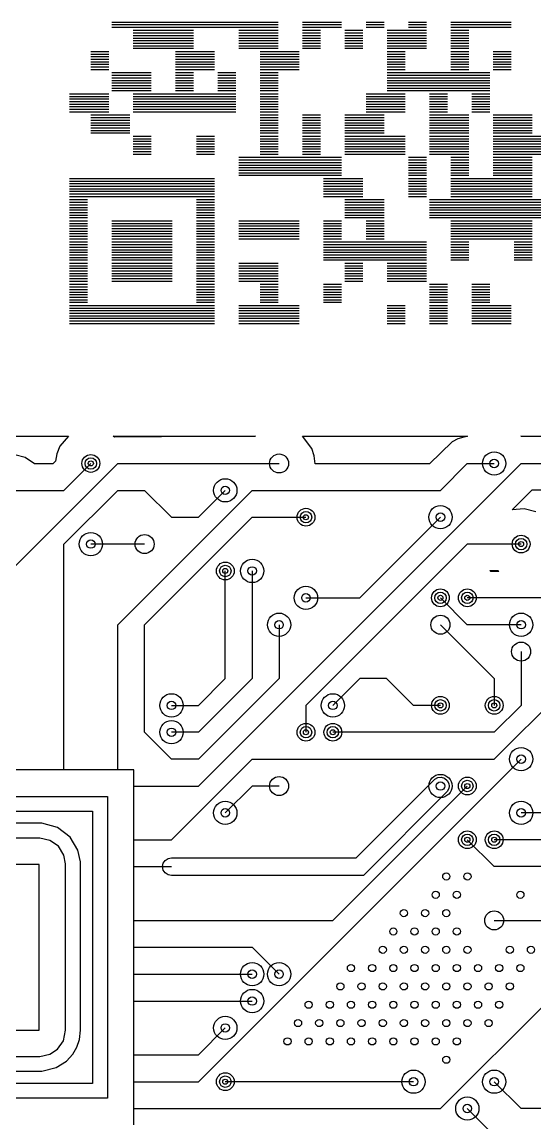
# Model space of a CAD drawing. Extents: x 7 to 280, y 7 to 360.
# Drawn here: x 99.6 to 123.8, y 46.4 to 98.3 of the extents above; entities that cross this region are included whole.
import ezdxf

# ---------------------------------------------------------------- set-up
doc = ezdxf.new("R2010")
doc.units = 0
doc.layers.add('SCORE', color=5, linetype='CONTINUOUS')

msp = doc.modelspace()

# ---------------------------------------------------------------- linework, layer by layer
at = {"layer": 'SCORE'}
for p, q in [((103.865, 98.3279), (111.715, 98.3279)), ((112.865, 98.3279), (114.715, 98.3279)), ((115.865, 98.3279), (116.715, 98.3279)), ((117.865, 98.3279), (118.715, 98.3279)), ((119.865, 98.3279), (122.715, 98.3279)), ((103.865, 98.2064), (111.715, 98.2064)), ((103.865, 98.085), (111.715, 98.085)), ((104.865, 97.935), (107.715, 97.935)), ((104.865, 97.8136), (107.715, 97.8136)), ((109.865, 97.935), (111.715, 97.935)), ((109.865, 97.8136), (111.715, 97.8136)), ((112.865, 98.2064), (114.715, 98.2064)), ((112.865, 98.085), (114.715, 98.085)), ((112.865, 97.935), (113.715, 97.935)), ((112.865, 97.8136), (113.715, 97.8136)), ((114.865, 97.935), (115.715, 97.935)), ((114.865, 97.8136), (115.715, 97.8136)), ((115.865, 98.2064), (116.715, 98.2064)), ((115.865, 98.085), (116.715, 98.085)), ((116.865, 97.935), (118.715, 97.935)), ((116.865, 97.8136), (118.715, 97.8136)), ((117.865, 98.2064), (118.715, 98.2064)), ((117.865, 98.085), (118.715, 98.085)), ((119.865, 98.2064), (122.715, 98.2064)), ((119.865, 98.085), (122.715, 98.085)), ((119.865, 97.935), (120.715, 97.935)), ((119.865, 97.8136), (120.715, 97.8136)), ((104.865, 97.6921), (107.715, 97.6921)), ((104.865, 97.5707), (107.715, 97.5707)), ((104.865, 97.4493), (107.715, 97.4493)), ((104.865, 97.3279), (107.715, 97.3279)), ((104.865, 97.2064), (107.715, 97.2064)), ((109.865, 97.6921), (111.715, 97.6921)), ((109.865, 97.5707), (111.715, 97.5707)), ((109.865, 97.4493), (111.715, 97.4493)), ((109.865, 97.3279), (111.715, 97.3279)), ((109.865, 97.2064), (111.715, 97.2064)), ((112.865, 97.6921), (113.715, 97.6921)), ((112.865, 97.5707), (113.715, 97.5707)), ((112.865, 97.4493), (113.715, 97.4493)), ((112.865, 97.3279), (113.715, 97.3279)), ((112.865, 97.2064), (113.715, 97.2064)), ((114.865, 97.6921), (115.715, 97.6921)), ((114.865, 97.5707), (115.715, 97.5707)), ((114.865, 97.4493), (115.715, 97.4493)), ((114.865, 97.3279), (115.715, 97.3279)), ((114.865, 97.2064), (115.715, 97.2064)), ((116.865, 97.6921), (118.715, 97.6921)), ((116.865, 97.5707), (118.715, 97.5707)), ((116.865, 97.4493), (118.715, 97.4493)), ((116.865, 97.3279), (118.715, 97.3279)), ((116.865, 97.2064), (118.715, 97.2064)), ((119.865, 97.6921), (120.715, 97.6921)), ((119.865, 97.5707), (120.715, 97.5707)), ((119.865, 97.4493), (120.715, 97.4493)), ((119.865, 97.3279), (120.715, 97.3279)), ((119.865, 97.2064), (120.715, 97.2064)), ((102.865, 96.935), (103.715, 96.935)), ((102.865, 96.8136), (103.715, 96.8136)), ((102.865, 96.6921), (103.715, 96.6921)), ((104.865, 97.085), (107.715, 97.085)), ((106.865, 96.935), (108.715, 96.935)), ((106.865, 96.8136), (108.715, 96.8136)), ((106.865, 96.6921), (108.715, 96.6921)), ((109.865, 97.085), (111.715, 97.085)), ((110.865, 96.935), (112.715, 96.935)), ((110.865, 96.8136), (112.715, 96.8136)), ((110.865, 96.6921), (112.715, 96.6921)), ((112.865, 97.085), (113.715, 97.085)), ((114.865, 97.085), (115.715, 97.085)), ((116.865, 97.085), (118.715, 97.085)), ((116.865, 96.935), (117.715, 96.935)), ((116.865, 96.8136), (117.715, 96.8136)), ((116.865, 96.6921), (117.715, 96.6921)), ((119.865, 97.085), (120.715, 97.085)), ((119.865, 96.935), (120.715, 96.935)), ((119.865, 96.8136), (120.715, 96.8136)), ((119.865, 96.6921), (120.715, 96.6921)), ((121.865, 96.935), (122.715, 96.935)), ((121.865, 96.8136), (122.715, 96.8136)), ((121.865, 96.6921), (122.715, 96.6921)), ((102.865, 96.5707), (103.715, 96.5707)), ((102.865, 96.4493), (103.715, 96.4493)), ((102.865, 96.3279), (103.715, 96.3279)), ((102.865, 96.2064), (103.715, 96.2064)), ((106.865, 96.5707), (108.715, 96.5707)), ((106.865, 96.4493), (108.715, 96.4493)), ((106.865, 96.3279), (108.715, 96.3279)), ((106.865, 96.2064), (108.715, 96.2064)), ((110.865, 96.5707), (112.715, 96.5707)), ((110.865, 96.4493), (112.715, 96.4493)), ((110.865, 96.3279), (112.715, 96.3279)), ((110.865, 96.2064), (112.715, 96.2064)), ((116.865, 96.5707), (117.715, 96.5707)), ((116.865, 96.4493), (117.715, 96.4493)), ((116.865, 96.3279), (117.715, 96.3279)), ((116.865, 96.2064), (117.715, 96.2064)), ((119.865, 96.5707), (120.715, 96.5707)), ((119.865, 96.4493), (120.715, 96.4493)), ((119.865, 96.3279), (120.715, 96.3279)), ((119.865, 96.2064), (120.715, 96.2064)), ((121.865, 96.5707), (122.715, 96.5707)), ((121.865, 96.4493), (122.715, 96.4493)), ((121.865, 96.3279), (122.715, 96.3279)), ((121.865, 96.2064), (122.715, 96.2064)), ((102.865, 96.085), (103.715, 96.085)), ((103.865, 95.935), (105.715, 95.935)), ((103.865, 95.8136), (105.715, 95.8136)), ((103.865, 95.6921), (105.715, 95.6921)), ((106.865, 96.085), (108.715, 96.085)), ((106.865, 95.935), (107.715, 95.935)), ((106.865, 95.8136), (107.715, 95.8136)), ((106.865, 95.6921), (107.715, 95.6921)), ((108.865, 95.935), (109.715, 95.935)), ((108.865, 95.8136), (109.715, 95.8136)), ((108.865, 95.6921), (109.715, 95.6921)), ((110.865, 96.085), (112.715, 96.085)), ((110.865, 95.935), (111.715, 95.935)), ((110.865, 95.8136), (111.715, 95.8136)), ((110.865, 95.6921), (111.715, 95.6921)), ((116.865, 96.085), (117.715, 96.085)), ((116.865, 95.935), (121.715, 95.935)), ((116.865, 95.8136), (121.715, 95.8136)), ((116.865, 95.6921), (121.715, 95.6921)), ((119.865, 96.085), (120.715, 96.085)), ((121.865, 96.085), (122.715, 96.085)), ((103.865, 95.5707), (105.715, 95.5707)), ((103.865, 95.4493), (105.715, 95.4493)), ((103.865, 95.3279), (105.715, 95.3279)), ((103.865, 95.2064), (105.715, 95.2064)), ((106.865, 95.5707), (107.715, 95.5707)), ((106.865, 95.4493), (107.715, 95.4493)), ((106.865, 95.3279), (107.715, 95.3279)), ((106.865, 95.2064), (107.715, 95.2064)), ((108.865, 95.5707), (109.715, 95.5707)), ((108.865, 95.4493), (109.715, 95.4493)), ((108.865, 95.3279), (109.715, 95.3279)), ((108.865, 95.2064), (109.715, 95.2064)), ((110.865, 95.5707), (111.715, 95.5707)), ((110.865, 95.4493), (111.715, 95.4493)), ((110.865, 95.3279), (111.715, 95.3279)), ((110.865, 95.2064), (111.715, 95.2064)), ((116.865, 95.5707), (121.715, 95.5707)), ((116.865, 95.4493), (121.715, 95.4493)), ((116.865, 95.3279), (121.715, 95.3279)), ((116.865, 95.2064), (121.715, 95.2064)), ((101.865, 94.935), (103.715, 94.935)), ((101.865, 94.8136), (103.715, 94.8136)), ((101.865, 94.6921), (103.715, 94.6921)), ((103.865, 95.085), (105.715, 95.085)), ((104.865, 94.935), (109.715, 94.935)), ((104.865, 94.8136), (109.715, 94.8136)), ((104.865, 94.6921), (109.715, 94.6921)), ((106.865, 95.085), (107.715, 95.085)), ((108.865, 95.085), (109.715, 95.085)), ((110.865, 95.085), (111.715, 95.085)), ((110.865, 94.935), (111.715, 94.935)), ((110.865, 94.8136), (111.715, 94.8136)), ((110.865, 94.6921), (111.715, 94.6921)), ((115.865, 94.935), (117.715, 94.935)), ((115.865, 94.8136), (117.715, 94.8136)), ((115.865, 94.6921), (117.715, 94.6921)), ((116.865, 95.085), (121.715, 95.085)), ((118.865, 94.935), (119.715, 94.935)), ((118.865, 94.8136), (119.715, 94.8136)), ((118.865, 94.6921), (119.715, 94.6921)), ((120.865, 94.935), (121.715, 94.935)), ((120.865, 94.8136), (121.715, 94.8136)), ((120.865, 94.6921), (121.715, 94.6921)), ((101.865, 94.5707), (103.715, 94.5707)), ((101.865, 94.4493), (103.715, 94.4493)), ((101.865, 94.3279), (103.715, 94.3279)), ((101.865, 94.2064), (103.715, 94.2064)), ((101.865, 94.085), (103.715, 94.085)), ((104.865, 94.5707), (109.715, 94.5707)), ((104.865, 94.4493), (109.715, 94.4493)), ((104.865, 94.3279), (109.715, 94.3279)), ((104.865, 94.2064), (109.715, 94.2064)), ((104.865, 94.085), (109.715, 94.085)), ((110.865, 94.5707), (111.715, 94.5707)), ((110.865, 94.4493), (111.715, 94.4493)), ((110.865, 94.3279), (111.715, 94.3279)), ((110.865, 94.2064), (111.715, 94.2064)), ((110.865, 94.085), (111.715, 94.085)), ((115.865, 94.5707), (117.715, 94.5707)), ((115.865, 94.4493), (117.715, 94.4493)), ((115.865, 94.3279), (117.715, 94.3279)), ((115.865, 94.2064), (117.715, 94.2064)), ((115.865, 94.085), (117.715, 94.085)), ((118.865, 94.5707), (119.715, 94.5707)), ((118.865, 94.4493), (119.715, 94.4493)), ((118.865, 94.3279), (119.715, 94.3279)), ((118.865, 94.2064), (119.715, 94.2064)), ((118.865, 94.085), (119.715, 94.085)), ((120.865, 94.5707), (121.715, 94.5707)), ((120.865, 94.4493), (121.715, 94.4493)), ((120.865, 94.3279), (121.715, 94.3279)), ((120.865, 94.2064), (121.715, 94.2064)), ((120.865, 94.085), (121.715, 94.085)), ((102.865, 93.935), (104.715, 93.935)), ((102.865, 93.8136), (104.715, 93.8136)), ((102.865, 93.6921), (104.715, 93.6921)), ((102.865, 93.5707), (104.715, 93.5707)), ((110.865, 93.935), (111.715, 93.935)), ((110.865, 93.8136), (111.715, 93.8136)), ((110.865, 93.6921), (111.715, 93.6921)), ((110.865, 93.5707), (111.715, 93.5707)), ((112.865, 93.935), (113.715, 93.935)), ((112.865, 93.8136), (113.715, 93.8136)), ((112.865, 93.6921), (113.715, 93.6921)), ((112.865, 93.5707), (113.715, 93.5707)), ((114.865, 93.935), (116.715, 93.935)), ((114.865, 93.8136), (116.715, 93.8136)), ((114.865, 93.6921), (116.715, 93.6921)), ((114.865, 93.5707), (116.715, 93.5707)), ((118.865, 93.935), (120.715, 93.935)), ((118.865, 93.8136), (120.715, 93.8136)), ((118.865, 93.6921), (120.715, 93.6921)), ((118.865, 93.5707), (120.715, 93.5707)), ((121.865, 93.935), (123.715, 93.935)), ((121.865, 93.8136), (123.715, 93.8136)), ((121.865, 93.6921), (123.715, 93.6921)), ((121.865, 93.5707), (123.715, 93.5707)), ((102.865, 93.4493), (104.715, 93.4493)), ((102.865, 93.3279), (104.715, 93.3279)), ((102.865, 93.2064), (104.715, 93.2064)), ((102.865, 93.085), (104.715, 93.085)), ((110.865, 93.4493), (111.715, 93.4493)), ((110.865, 93.3279), (111.715, 93.3279)), ((110.865, 93.2064), (111.715, 93.2064)), ((110.865, 93.085), (111.715, 93.085)), ((112.865, 93.4493), (113.715, 93.4493)), ((112.865, 93.3279), (113.715, 93.3279)), ((112.865, 93.2064), (113.715, 93.2064)), ((112.865, 93.085), (113.715, 93.085)), ((114.865, 93.4493), (116.715, 93.4493)), ((114.865, 93.3279), (116.715, 93.3279)), ((114.865, 93.2064), (116.715, 93.2064)), ((114.865, 93.085), (116.715, 93.085)), ((118.865, 93.4493), (120.715, 93.4493)), ((118.865, 93.3279), (120.715, 93.3279)), ((118.865, 93.2064), (120.715, 93.2064)), ((118.865, 93.085), (120.715, 93.085)), ((121.865, 93.4493), (123.715, 93.4493)), ((121.865, 93.3279), (123.715, 93.3279)), ((121.865, 93.2064), (123.715, 93.2064)), ((121.865, 93.085), (123.715, 93.085)), ((104.865, 92.935), (105.715, 92.935)), ((104.865, 92.8136), (105.715, 92.8136)), ((104.865, 92.6921), (105.715, 92.6921)), ((104.865, 92.5707), (105.715, 92.5707)), ((107.865, 92.935), (108.715, 92.935)), ((107.865, 92.8136), (108.715, 92.8136)), ((107.865, 92.6921), (108.715, 92.6921)), ((107.865, 92.5707), (108.715, 92.5707)), ((110.865, 92.935), (111.715, 92.935)), ((110.865, 92.8136), (111.715, 92.8136)), ((110.865, 92.6921), (111.715, 92.6921)), ((110.865, 92.5707), (111.715, 92.5707)), ((112.865, 92.935), (113.715, 92.935)), ((112.865, 92.8136), (113.715, 92.8136)), ((112.865, 92.6921), (113.715, 92.6921)), ((112.865, 92.5707), (113.715, 92.5707)), ((114.865, 92.935), (117.715, 92.935)), ((114.865, 92.8136), (117.715, 92.8136)), ((114.865, 92.6921), (117.715, 92.6921)), ((114.865, 92.5707), (117.715, 92.5707)), ((118.865, 92.935), (120.715, 92.935)), ((118.865, 92.8136), (120.715, 92.8136)), ((118.865, 92.6921), (120.715, 92.6921)), ((118.865, 92.5707), (120.715, 92.5707)), ((121.865, 92.935), (124.715, 92.935)), ((121.865, 92.8136), (124.715, 92.8136)), ((121.865, 92.6921), (124.715, 92.6921)), ((121.865, 92.5707), (124.715, 92.5707)), ((104.865, 92.4493), (105.715, 92.4493)), ((104.865, 92.3279), (105.715, 92.3279)), ((104.865, 92.2064), (105.715, 92.2064)), ((104.865, 92.085), (105.715, 92.085)), ((107.865, 92.4493), (108.715, 92.4493)), ((107.865, 92.3279), (108.715, 92.3279)), ((107.865, 92.2064), (108.715, 92.2064)), ((107.865, 92.085), (108.715, 92.085)), ((110.865, 92.4493), (111.715, 92.4493)), ((110.865, 92.3279), (111.715, 92.3279)), ((110.865, 92.2064), (111.715, 92.2064)), ((110.865, 92.085), (111.715, 92.085)), ((112.865, 92.4493), (113.715, 92.4493)), ((112.865, 92.3279), (113.715, 92.3279)), ((112.865, 92.2064), (113.715, 92.2064)), ((112.865, 92.085), (113.715, 92.085)), ((114.865, 92.4493), (117.715, 92.4493)), ((114.865, 92.3279), (117.715, 92.3279)), ((114.865, 92.2064), (117.715, 92.2064)), ((114.865, 92.085), (117.715, 92.085)), ((118.865, 92.4493), (120.715, 92.4493)), ((118.865, 92.3279), (120.715, 92.3279)), ((118.865, 92.2064), (120.715, 92.2064)), ((118.865, 92.085), (120.715, 92.085)), ((121.865, 92.4493), (124.715, 92.4493)), ((121.865, 92.3279), (124.715, 92.3279)), ((121.865, 92.2064), (124.715, 92.2064)), ((121.865, 92.085), (124.715, 92.085)), ((109.865, 91.935), (114.715, 91.935)), ((109.865, 91.8136), (114.715, 91.8136)), ((109.865, 91.6921), (114.715, 91.6921)), ((109.865, 91.5707), (114.715, 91.5707)), ((117.865, 91.935), (118.715, 91.935)), ((117.865, 91.8136), (118.715, 91.8136)), ((117.865, 91.6921), (118.715, 91.6921)), ((117.865, 91.5707), (118.715, 91.5707)), ((119.865, 91.935), (120.715, 91.935)), ((119.865, 91.8136), (120.715, 91.8136)), ((119.865, 91.6921), (120.715, 91.6921)), ((119.865, 91.5707), (120.715, 91.5707)), ((121.865, 91.935), (123.715, 91.935)), ((121.865, 91.8136), (123.715, 91.8136)), ((121.865, 91.6921), (123.715, 91.6921)), ((121.865, 91.5707), (123.715, 91.5707)), ((109.865, 91.4493), (114.715, 91.4493)), ((109.865, 91.3279), (114.715, 91.3279)), ((109.865, 91.2064), (114.715, 91.2064)), ((109.865, 91.085), (114.715, 91.085)), ((117.865, 91.4493), (118.715, 91.4493)), ((117.865, 91.3279), (118.715, 91.3279)), ((117.865, 91.2064), (118.715, 91.2064)), ((117.865, 91.085), (118.715, 91.085)), ((119.865, 91.4493), (120.715, 91.4493)), ((119.865, 91.3279), (120.715, 91.3279)), ((119.865, 91.2064), (120.715, 91.2064)), ((119.865, 91.085), (120.715, 91.085)), ((121.865, 91.4493), (123.715, 91.4493)), ((121.865, 91.3279), (123.715, 91.3279)), ((121.865, 91.2064), (123.715, 91.2064)), ((121.865, 91.085), (123.715, 91.085)), ((101.865, 90.935), (108.715, 90.935)), ((101.865, 90.8136), (108.715, 90.8136)), ((101.865, 90.6921), (108.715, 90.6921)), ((101.865, 90.5707), (108.715, 90.5707)), ((101.865, 90.4493), (108.715, 90.4493)), ((113.865, 90.935), (115.715, 90.935)), ((113.865, 90.8136), (115.715, 90.8136)), ((113.865, 90.6921), (115.715, 90.6921)), ((113.865, 90.5707), (115.715, 90.5707)), ((113.865, 90.4493), (115.715, 90.4493)), ((117.865, 90.935), (118.715, 90.935)), ((117.865, 90.8136), (118.715, 90.8136)), ((117.865, 90.6921), (118.715, 90.6921)), ((117.865, 90.5707), (118.715, 90.5707)), ((117.865, 90.4493), (118.715, 90.4493)), ((119.865, 90.935), (123.715, 90.935)), ((119.865, 90.8136), (123.715, 90.8136)), ((119.865, 90.6921), (123.715, 90.6921)), ((119.865, 90.5707), (123.715, 90.5707)), ((119.865, 90.4493), (123.715, 90.4493)), ((101.865, 90.3279), (108.715, 90.3279)), ((101.865, 90.2064), (108.715, 90.2064)), ((101.865, 90.085), (108.715, 90.085)), ((101.865, 89.935), (102.715, 89.935)), ((107.865, 89.935), (108.715, 89.935)), ((113.865, 90.3279), (115.715, 90.3279)), ((113.865, 90.2064), (115.715, 90.2064)), ((113.865, 90.085), (115.715, 90.085)), ((114.865, 89.935), (116.715, 89.935)), ((117.865, 90.3279), (118.715, 90.3279)), ((117.865, 90.2064), (118.715, 90.2064)), ((117.865, 90.085), (118.715, 90.085)), ((118.865, 89.935), (126.715, 89.935)), ((119.865, 90.3279), (123.715, 90.3279)), ((119.865, 90.2064), (123.715, 90.2064)), ((119.865, 90.085), (123.715, 90.085)), ((101.865, 89.8136), (102.715, 89.8136)), ((101.865, 89.6921), (102.715, 89.6921)), ((101.865, 89.5707), (102.715, 89.5707)), ((101.865, 89.4493), (102.715, 89.4493)), ((107.865, 89.8136), (108.715, 89.8136)), ((107.865, 89.6921), (108.715, 89.6921)), ((107.865, 89.5707), (108.715, 89.5707)), ((107.865, 89.4493), (108.715, 89.4493)), ((114.865, 89.8136), (116.715, 89.8136)), ((114.865, 89.6921), (116.715, 89.6921)), ((114.865, 89.5707), (116.715, 89.5707)), ((114.865, 89.4493), (116.715, 89.4493)), ((118.865, 89.8136), (126.715, 89.8136)), ((118.865, 89.6921), (126.715, 89.6921)), ((118.865, 89.5707), (126.715, 89.5707)), ((118.865, 89.4493), (126.715, 89.4493)), ((101.865, 89.3279), (102.715, 89.3279)), ((101.865, 89.2064), (102.715, 89.2064)), ((101.865, 89.085), (102.715, 89.085)), ((101.865, 88.935), (102.715, 88.935)), ((103.865, 88.935), (106.715, 88.935)), ((107.865, 89.3279), (108.715, 89.3279)), ((107.865, 89.2064), (108.715, 89.2064)), ((107.865, 89.085), (108.715, 89.085)), ((107.865, 88.935), (108.715, 88.935)), ((109.865, 88.935), (112.715, 88.935)), ((113.865, 88.935), (114.715, 88.935)), ((114.865, 89.3279), (116.715, 89.3279)), ((114.865, 89.2064), (116.715, 89.2064)), ((114.865, 89.085), (116.715, 89.085)), ((115.865, 88.935), (116.715, 88.935)), ((118.865, 89.3279), (126.715, 89.3279)), ((118.865, 89.2064), (126.715, 89.2064)), ((118.865, 89.085), (126.715, 89.085)), ((119.865, 88.935), (123.715, 88.935)), ((101.865, 88.8136), (102.715, 88.8136)), ((101.865, 88.6921), (102.715, 88.6921)), ((101.865, 88.5707), (102.715, 88.5707)), ((101.865, 88.4493), (102.715, 88.4493)), ((103.865, 88.8136), (106.715, 88.8136)), ((103.865, 88.6921), (106.715, 88.6921)), ((103.865, 88.5707), (106.715, 88.5707)), ((103.865, 88.4493), (106.715, 88.4493)), ((107.865, 88.8136), (108.715, 88.8136)), ((107.865, 88.6921), (108.715, 88.6921)), ((107.865, 88.5707), (108.715, 88.5707)), ((107.865, 88.4493), (108.715, 88.4493)), ((109.865, 88.8136), (112.715, 88.8136)), ((109.865, 88.6921), (112.715, 88.6921)), ((109.865, 88.5707), (112.715, 88.5707)), ((109.865, 88.4493), (112.715, 88.4493)), ((113.865, 88.8136), (114.715, 88.8136)), ((113.865, 88.6921), (114.715, 88.6921)), ((113.865, 88.5707), (114.715, 88.5707)), ((113.865, 88.4493), (114.715, 88.4493)), ((115.865, 88.8136), (116.715, 88.8136)), ((115.865, 88.6921), (116.715, 88.6921)), ((115.865, 88.5707), (116.715, 88.5707)), ((115.865, 88.4493), (116.715, 88.4493)), ((119.865, 88.8136), (123.715, 88.8136)), ((119.865, 88.6921), (123.715, 88.6921)), ((119.865, 88.5707), (123.715, 88.5707)), ((119.865, 88.4493), (123.715, 88.4493)), ((101.865, 88.3279), (102.715, 88.3279)), ((101.865, 88.2064), (102.715, 88.2064)), ((101.865, 88.085), (102.715, 88.085)), ((101.865, 87.935), (102.715, 87.935)), ((103.865, 88.3279), (106.715, 88.3279)), ((103.865, 88.2064), (106.715, 88.2064)), ((103.865, 88.085), (106.715, 88.085)), ((103.865, 87.935), (106.715, 87.935)), ((107.865, 88.3279), (108.715, 88.3279)), ((107.865, 88.2064), (108.715, 88.2064)), ((107.865, 88.085), (108.715, 88.085)), ((107.865, 87.935), (108.715, 87.935)), ((109.865, 88.3279), (112.715, 88.3279)), ((109.865, 88.2064), (112.715, 88.2064)), ((109.865, 88.085), (112.715, 88.085)), ((113.865, 88.3279), (114.715, 88.3279)), ((113.865, 88.2064), (114.715, 88.2064)), ((113.865, 88.085), (114.715, 88.085)), ((113.865, 87.935), (118.715, 87.935)), ((115.865, 88.3279), (116.715, 88.3279)), ((115.865, 88.2064), (116.715, 88.2064)), ((115.865, 88.085), (116.715, 88.085)), ((119.865, 88.3279), (123.715, 88.3279)), ((119.865, 88.2064), (123.715, 88.2064)), ((119.865, 88.085), (123.715, 88.085)), ((119.865, 87.935), (120.715, 87.935)), ((122.865, 87.935), (123.715, 87.935)), ((101.865, 87.8136), (102.715, 87.8136)), ((101.865, 87.6921), (102.715, 87.6921)), ((101.865, 87.5707), (102.715, 87.5707)), ((101.865, 87.4493), (102.715, 87.4493)), ((101.865, 87.3279), (102.715, 87.3279)), ((103.865, 87.8136), (106.715, 87.8136)), ((103.865, 87.6921), (106.715, 87.6921)), ((103.865, 87.5707), (106.715, 87.5707)), ((103.865, 87.4493), (106.715, 87.4493)), ((103.865, 87.3279), (106.715, 87.3279)), ((107.865, 87.8136), (108.715, 87.8136)), ((107.865, 87.6921), (108.715, 87.6921)), ((107.865, 87.5707), (108.715, 87.5707)), ((107.865, 87.4493), (108.715, 87.4493)), ((107.865, 87.3279), (108.715, 87.3279)), ((113.865, 87.8136), (118.715, 87.8136)), ((113.865, 87.6921), (118.715, 87.6921)), ((113.865, 87.5707), (118.715, 87.5707)), ((113.865, 87.4493), (118.715, 87.4493)), ((113.865, 87.3279), (118.715, 87.3279)), ((119.865, 87.8136), (120.715, 87.8136)), ((119.865, 87.6921), (120.715, 87.6921)), ((119.865, 87.5707), (120.715, 87.5707)), ((119.865, 87.4493), (120.715, 87.4493)), ((119.865, 87.3279), (120.715, 87.3279)), ((122.865, 87.8136), (123.715, 87.8136)), ((122.865, 87.6921), (123.715, 87.6921)), ((122.865, 87.5707), (123.715, 87.5707)), ((122.865, 87.4493), (123.715, 87.4493)), ((122.865, 87.3279), (123.715, 87.3279)), ((101.865, 87.2064), (102.715, 87.2064)), ((101.865, 87.085), (102.715, 87.085)), ((101.865, 86.935), (102.715, 86.935)), ((101.865, 86.8136), (102.715, 86.8136)), ((103.865, 87.2064), (106.715, 87.2064)), ((103.865, 87.085), (106.715, 87.085)), ((103.865, 86.935), (106.715, 86.935)), ((103.865, 86.8136), (106.715, 86.8136)), ((107.865, 87.2064), (108.715, 87.2064)), ((107.865, 87.085), (108.715, 87.085)), ((107.865, 86.935), (108.715, 86.935)), ((107.865, 86.8136), (108.715, 86.8136)), ((109.865, 86.935), (111.715, 86.935)), ((109.865, 86.8136), (111.715, 86.8136)), ((113.865, 87.2064), (118.715, 87.2064)), ((113.865, 87.085), (118.715, 87.085)), ((114.865, 86.935), (115.715, 86.935)), ((114.865, 86.8136), (115.715, 86.8136)), ((116.865, 86.935), (118.715, 86.935)), ((116.865, 86.8136), (118.715, 86.8136)), ((119.865, 87.2064), (120.715, 87.2064)), ((119.865, 87.085), (120.715, 87.085)), ((122.865, 87.2064), (123.715, 87.2064)), ((122.865, 87.085), (123.715, 87.085)), ((101.865, 86.6921), (102.715, 86.6921)), ((101.865, 86.5707), (102.715, 86.5707)), ((101.865, 86.4493), (102.715, 86.4493)), ((101.865, 86.3279), (102.715, 86.3279)), ((103.865, 86.6921), (106.715, 86.6921)), ((103.865, 86.5707), (106.715, 86.5707)), ((103.865, 86.4493), (106.715, 86.4493)), ((103.865, 86.3279), (106.715, 86.3279)), ((107.865, 86.6921), (108.715, 86.6921)), ((107.865, 86.5707), (108.715, 86.5707)), ((107.865, 86.4493), (108.715, 86.4493)), ((107.865, 86.3279), (108.715, 86.3279)), ((109.865, 86.6921), (111.715, 86.6921)), ((109.865, 86.5707), (111.715, 86.5707)), ((109.865, 86.4493), (111.715, 86.4493)), ((109.865, 86.3279), (111.715, 86.3279)), ((114.865, 86.6921), (115.715, 86.6921)), ((114.865, 86.5707), (115.715, 86.5707)), ((114.865, 86.4493), (115.715, 86.4493)), ((114.865, 86.3279), (115.715, 86.3279)), ((116.865, 86.6921), (118.715, 86.6921)), ((116.865, 86.5707), (118.715, 86.5707)), ((116.865, 86.4493), (118.715, 86.4493)), ((116.865, 86.3279), (118.715, 86.3279)), ((101.865, 86.2064), (102.715, 86.2064)), ((101.865, 86.085), (102.715, 86.085)), ((101.865, 85.935), (102.715, 85.935)), ((101.865, 85.8136), (102.715, 85.8136)), ((103.865, 86.2064), (106.715, 86.2064)), ((103.865, 86.085), (106.715, 86.085)), ((107.865, 86.2064), (108.715, 86.2064)), ((107.865, 86.085), (108.715, 86.085)), ((107.865, 85.935), (108.715, 85.935)), ((107.865, 85.8136), (108.715, 85.8136)), ((109.865, 86.2064), (111.715, 86.2064)), ((109.865, 86.085), (111.715, 86.085)), ((110.865, 85.935), (111.715, 85.935)), ((110.865, 85.8136), (111.715, 85.8136)), ((113.865, 85.935), (114.715, 85.935)), ((113.865, 85.8136), (114.715, 85.8136)), ((114.865, 86.2064), (115.715, 86.2064)), ((114.865, 86.085), (115.715, 86.085)), ((116.865, 86.2064), (118.715, 86.2064)), ((116.865, 86.085), (118.715, 86.085)), ((118.865, 85.935), (119.715, 85.935)), ((118.865, 85.8136), (119.715, 85.8136)), ((120.865, 85.935), (121.715, 85.935)), ((120.865, 85.8136), (121.715, 85.8136)), ((101.865, 85.6921), (102.715, 85.6921)), ((101.865, 85.5707), (102.715, 85.5707)), ((101.865, 85.4493), (102.715, 85.4493)), ((101.865, 85.3279), (102.715, 85.3279)), ((107.865, 85.6921), (108.715, 85.6921)), ((107.865, 85.5707), (108.715, 85.5707)), ((107.865, 85.4493), (108.715, 85.4493)), ((107.865, 85.3279), (108.715, 85.3279)), ((110.865, 85.6921), (111.715, 85.6921)), ((110.865, 85.5707), (111.715, 85.5707)), ((110.865, 85.4493), (111.715, 85.4493)), ((110.865, 85.3279), (111.715, 85.3279)), ((113.865, 85.6921), (114.715, 85.6921)), ((113.865, 85.5707), (114.715, 85.5707)), ((113.865, 85.4493), (114.715, 85.4493)), ((113.865, 85.3279), (114.715, 85.3279)), ((118.865, 85.6921), (119.715, 85.6921)), ((118.865, 85.5707), (119.715, 85.5707)), ((118.865, 85.4493), (119.715, 85.4493)), ((118.865, 85.3279), (119.715, 85.3279)), ((120.865, 85.6921), (121.715, 85.6921)), ((120.865, 85.5707), (121.715, 85.5707)), ((120.865, 85.4493), (121.715, 85.4493)), ((120.865, 85.3279), (121.715, 85.3279)), ((101.865, 85.2064), (102.715, 85.2064)), ((101.865, 85.085), (102.715, 85.085)), ((101.865, 84.935), (108.715, 84.935)), ((101.865, 84.8136), (108.715, 84.8136)), ((107.865, 85.2064), (108.715, 85.2064)), ((107.865, 85.085), (108.715, 85.085)), ((109.865, 84.935), (112.715, 84.935)), ((109.865, 84.8136), (112.715, 84.8136)), ((110.865, 85.2064), (111.715, 85.2064)), ((110.865, 85.085), (111.715, 85.085)), ((113.865, 85.2064), (114.715, 85.2064)), ((113.865, 85.085), (114.715, 85.085)), ((116.865, 84.935), (117.715, 84.935)), ((116.865, 84.8136), (117.715, 84.8136)), ((118.865, 85.2064), (119.715, 85.2064)), ((118.865, 85.085), (119.715, 85.085)), ((118.865, 84.935), (119.715, 84.935)), ((118.865, 84.8136), (119.715, 84.8136)), ((120.865, 85.2064), (121.715, 85.2064)), ((120.865, 85.085), (121.715, 85.085)), ((120.865, 84.935), (122.715, 84.935)), ((120.865, 84.8136), (122.715, 84.8136)), ((101.865, 84.6921), (108.715, 84.6921)), ((101.865, 84.5707), (108.715, 84.5707)), ((101.865, 84.4493), (108.715, 84.4493)), ((101.865, 84.3279), (108.715, 84.3279)), ((101.865, 84.2064), (108.715, 84.2064)), ((109.865, 84.6921), (112.715, 84.6921)), ((109.865, 84.5707), (112.715, 84.5707)), ((109.865, 84.4493), (112.715, 84.4493)), ((109.865, 84.3279), (112.715, 84.3279)), ((109.865, 84.2064), (112.715, 84.2064)), ((116.865, 84.6921), (117.715, 84.6921)), ((116.865, 84.5707), (117.715, 84.5707)), ((116.865, 84.4493), (117.715, 84.4493)), ((116.865, 84.3279), (117.715, 84.3279)), ((116.865, 84.2064), (117.715, 84.2064)), ((118.865, 84.6921), (119.715, 84.6921)), ((118.865, 84.5707), (119.715, 84.5707)), ((118.865, 84.4493), (119.715, 84.4493)), ((118.865, 84.3279), (119.715, 84.3279)), ((118.865, 84.2064), (119.715, 84.2064)), ((120.865, 84.6921), (122.715, 84.6921)), ((120.865, 84.5707), (122.715, 84.5707)), ((120.865, 84.4493), (122.715, 84.4493)), ((120.865, 84.3279), (122.715, 84.3279)), ((120.865, 84.2064), (122.715, 84.2064)), ((101.865, 84.085), (108.715, 84.085)), ((109.865, 84.085), (112.715, 84.085)), ((116.865, 84.085), (117.715, 84.085)), ((118.865, 84.085), (119.715, 84.085)), ((120.865, 84.085), (122.715, 84.085)), ((97.79, 78.76), (101.8105, 78.76)), ((101.8105, 78.76), (101.4105, 78.2807)), ((103.9295, 78.76), (110.6536, 78.76)), ((103.9877, 78.7102), (103.9295, 78.76)), ((110.6536, 78.76), (103.9877, 78.7102)), ((112.8664, 78.76), (120.6654, 78.76)), ((113.3057, 78.1767), (112.8664, 78.76)), ((119.9274, 78.4896), (118.8622, 77.45)), ((120.2037, 78.6372), (119.9274, 78.4896)), ((120.6654, 78.76), (120.2037, 78.6372)), ((123.1746, 78.76), (130.9736, 78.76)), ((130.9285, 78.72), (123.1746, 78.76)), ((101.4105, 78.2807), (101.2647, 77.9288)), ((113.4214, 77.828), (113.3057, 78.1767)), ((97.79, 71.12), (104.14, 77.47)), ((99.7667, 77.7457), (99.2875, 77.8843)), ((100.2115, 77.45), (99.7667, 77.7457)), ((101.0822, 77.45), (100.2115, 77.45)), ((101.2035, 77.5712), (101.0822, 77.45)), ((101.2647, 77.9288), (101.2035, 77.5712)), ((101.6, 76.2), (102.87, 77.47)), ((104.14, 77.47), (111.76, 77.47)), ((107.95, 62.23), (123.19, 77.47)), ((113.4593, 77.45), (113.4214, 77.828)), ((118.8622, 77.45), (113.4593, 77.45)), ((119.38, 76.2), (120.65, 77.47)), ((120.65, 77.47), (121.92, 77.47)), ((121.92, 63.5), (135.89, 77.47)), ((123.19, 77.47), (132.08, 77.47)), ((99.06, 76.2), (101.6, 76.2)), ((101.6, 73.66), (104.14, 76.2)), ((104.14, 69.85), (110.49, 76.2)), ((104.14, 76.2), (105.41, 76.2)), ((105.41, 76.2), (106.68, 74.93)), ((107.95, 74.93), (109.22, 76.2)), ((110.49, 76.2), (119.38, 76.2)), ((122.7614, 75.2736), (123.7078, 76.22)), ((123.7078, 76.22), (130.9285, 76.22)), ((105.41, 69.85), (110.49, 74.93)), ((106.68, 74.93), (107.95, 74.93)), ((110.49, 74.93), (113.03, 74.93)), ((115.57, 71.12), (119.38, 74.93)), ((123.3268, 75.3239), (122.7614, 75.2736)), ((123.8852, 75.178), (123.3268, 75.3239)), ((101.6, 64.77), (101.6, 73.66)), ((105.41, 73.66), (102.87, 73.66)), ((120.65, 73.66), (113.03, 66.04)), ((123.19, 73.66), (120.65, 73.66)), ((109.22, 67.31), (109.22, 72.39)), ((110.49, 72.39), (110.49, 67.31)), ((121.7568, 72.37), (121.7095, 72.41)), ((121.7095, 72.41), (122.0832, 72.41)), ((122.1305, 72.37), (121.7568, 72.37)), ((122.0832, 72.41), (122.1305, 72.37)), ((113.03, 71.12), (115.57, 71.12)), ((120.65, 69.85), (119.38, 71.12)), ((125.73, 71.12), (120.65, 71.12)), ((104.14, 64.77), (104.14, 69.85)), ((105.41, 64.77), (105.41, 69.85)), ((111.76, 69.85), (111.76, 67.31)), ((119.38, 69.85), (121.92, 67.31)), ((123.19, 69.85), (120.65, 69.85)), ((123.19, 68.58), (123.19, 66.04)), ((111.76, 67.31), (107.95, 63.5)), ((110.49, 67.31), (107.95, 64.77)), ((107.95, 66.04), (109.22, 67.31)), ((115.57, 67.31), (114.3, 66.04)), ((116.84, 67.31), (115.57, 67.31)), ((118.11, 66.04), (116.84, 67.31)), ((121.92, 67.31), (121.92, 66.04)), ((106.68, 66.04), (107.95, 66.04)), ((113.03, 66.04), (113.03, 64.77)), ((119.38, 66.04), (118.11, 66.04)), ((123.19, 66.04), (121.92, 64.77)), ((101.6, 62.992), (101.6, 64.77)), ((104.14, 62.992), (104.14, 64.77)), ((106.68, 63.5), (105.41, 64.77)), ((107.95, 64.77), (106.68, 64.77)), ((121.92, 64.77), (114.3, 64.77)), ((106.68, 59.69), (110.49, 63.5)), ((107.95, 63.5), (106.68, 63.5)), ((107.95, 48.26), (123.19, 63.5)), ((110.49, 63.5), (121.92, 63.5)), ((104.902, 62.992), (88.138, 62.992)), ((104.902, 46.228), (104.902, 62.992)), ((115.396, 58.84), (119.1136, 62.5547)), ((119.1136, 62.5547), (119.2581, 62.6319)), ((119.2581, 62.6319), (119.4212, 62.648)), ((119.4212, 62.648), (119.578, 62.6004)), ((119.578, 62.6004), (119.7047, 62.4964)), ((119.7047, 62.4964), (119.7819, 62.3519)), ((104.902, 62.23), (106.68, 62.23)), ((106.68, 62.23), (107.95, 62.23)), ((110.49, 62.23), (109.22, 60.96)), ((111.76, 62.23), (110.49, 62.23)), ((114.3, 55.88), (120.65, 62.23)), ((119.7047, 61.9636), (115.744, 58)), ((119.7819, 62.1081), (119.7047, 61.9636)), ((119.7819, 62.3519), (119.8, 62.23)), ((119.8, 62.23), (119.7819, 62.1081)), ((90.5988, 61.742), (103.652, 61.742)), ((103.652, 61.742), (103.652, 47.478)), ((91.0836, 61.042), (102.952, 61.042)), ((102.952, 61.042), (102.952, 48.178)), ((124.46, 60.96), (123.19, 60.96)), ((100.5542, 60.4673), (92.6084, 60.4716)), ((101.2894, 60.2722), (100.5542, 60.4673)), ((100.4659, 59.7708), (92.6084, 59.7716)), ((100.9414, 59.6625), (100.4659, 59.7708)), ((101.8941, 59.8107), (101.2894, 60.2722)), ((102.2579, 59.2037), (101.8941, 59.8107)), ((101.3392, 59.3806), (100.9414, 59.6625)), ((101.5988, 58.9679), (101.3392, 59.3806)), ((104.902, 59.69), (106.68, 59.69)), ((121.92, 58.42), (120.65, 59.69)), ((132.08, 59.69), (121.92, 59.69)), ((101.6808, 58.5559), (101.5988, 58.9679)), ((102.3773, 58.6442), (102.2579, 59.2037)), ((106.383, 58.717), (106.5193, 58.808)), ((106.5193, 58.808), (106.68, 58.84)), ((106.68, 58.84), (115.396, 58.84)), ((100.4316, 58.5216), (92.6084, 58.5216)), ((100.4316, 50.6984), (100.4316, 58.5216)), ((101.6816, 50.6984), (101.6808, 58.5559)), ((102.3816, 50.6984), (102.3773, 58.6442)), ((104.902, 58.42), (106.68, 58.42)), ((106.26, 58.42), (106.292, 58.5807)), ((106.292, 58.2593), (106.26, 58.42)), ((106.292, 58.5807), (106.383, 58.717)), ((106.383, 58.123), (106.292, 58.2593)), ((132.08, 58.42), (121.92, 58.42)), ((106.5193, 58.032), (106.383, 58.123)), ((106.68, 58), (106.5193, 58.032)), ((115.744, 58), (106.68, 58)), ((104.902, 55.88), (106.68, 55.88)), ((106.68, 55.88), (114.3, 55.88)), ((121.92, 55.88), (127, 55.88)), ((104.902, 54.61), (106.68, 54.61)), ((106.68, 54.61), (110.49, 54.61)), ((110.49, 54.61), (111.76, 53.34)), ((104.902, 53.34), (106.68, 53.34)), ((106.68, 53.34), (110.49, 53.34)), ((104.902, 52.07), (106.68, 52.07)), ((106.68, 52.07), (110.49, 52.07)), ((119.38, 46.99), (124.46, 52.07)), ((92.6084, 50.6984), (100.4316, 50.6984)), ((101.5725, 50.1886), (101.6816, 50.6984)), ((102.3291, 50.2509), (102.3816, 50.6984)), ((107.95, 49.53), (109.22, 50.8)), ((101.2906, 49.7908), (101.5725, 50.1886)), ((102.2053, 49.8893), (102.3291, 50.2509)), ((92.6084, 49.4484), (100.4659, 49.4492)), ((100.4659, 49.4492), (100.9414, 49.5575)), ((100.9414, 49.5575), (101.2906, 49.7908)), ((101.7207, 49.2359), (102.0134, 49.5589)), ((102.0134, 49.5589), (102.2053, 49.8893)), ((104.902, 49.53), (106.68, 49.53)), ((106.68, 49.53), (107.95, 49.53)), ((100.5542, 48.7527), (101.2407, 48.9247)), ((101.2407, 48.9247), (101.7207, 49.2359)), ((92.6084, 48.7484), (100.5542, 48.7527)), ((102.952, 48.178), (90.088, 48.178)), ((104.902, 48.26), (106.68, 48.26)), ((106.68, 48.26), (107.95, 48.26)), ((118.11, 48.26), (109.22, 48.26)), ((123.19, 46.99), (121.92, 48.26)), ((103.652, 47.478), (89.388, 47.478)), ((104.902, 46.99), (106.68, 46.99)), ((106.68, 46.99), (119.38, 46.99)), ((125.73, 41.91), (120.65, 46.99)), ((128.27, 46.99), (123.19, 46.99))]:
    msp.add_line(p, q, dxfattribs=at)
for centre, radius in [((121.92, 77.47), 0.55), ((102.87, 77.47), 0.42), ((102.87, 77.47), 0.27), ((102.87, 77.47), 0.12), ((111.76, 77.47), 0.45), ((121.92, 77.47), 0.2), ((109.22, 76.2), 0.55), ((109.22, 76.2), 0.2), ((119.38, 74.93), 0.55), ((113.03, 74.93), 0.42), ((113.03, 74.93), 0.27), ((113.03, 74.93), 0.12), ((119.38, 74.93), 0.2), ((102.87, 73.66), 0.55), ((102.87, 73.66), 0.2), ((105.41, 73.66), 0.45), ((123.19, 73.66), 0.42), ((123.19, 73.66), 0.27), ((123.19, 73.66), 0.12), ((109.22, 72.39), 0.42), ((110.49, 72.39), 0.55), ((109.22, 72.39), 0.27), ((109.22, 72.39), 0.12), ((110.49, 72.39), 0.2), ((113.03, 71.12), 0.55), ((113.03, 71.12), 0.2), ((119.38, 71.12), 0.42), ((119.38, 71.12), 0.27), ((119.38, 71.12), 0.12), ((120.65, 71.12), 0.42), ((120.65, 71.12), 0.27), ((120.65, 71.12), 0.12), ((111.76, 69.85), 0.55), ((119.38, 69.85), 0.45), ((123.19, 69.85), 0.55), ((111.76, 69.85), 0.2), ((123.19, 69.85), 0.2), ((123.19, 68.58), 0.45), ((106.68, 66.04), 0.55), ((114.3, 66.04), 0.55), ((106.68, 66.04), 0.2), ((114.3, 66.04), 0.2), ((119.38, 66.04), 0.42), ((119.38, 66.04), 0.27), ((119.38, 66.04), 0.12), ((121.92, 66.04), 0.42), ((121.92, 66.04), 0.27), ((121.92, 66.04), 0.12), ((106.68, 64.77), 0.55), ((106.68, 64.77), 0.2), ((113.03, 64.77), 0.42), ((113.03, 64.77), 0.27), ((114.3, 64.77), 0.42), ((114.3, 64.77), 0.27), ((113.03, 64.77), 0.12), ((114.3, 64.77), 0.12), ((123.19, 63.5), 0.55), ((123.19, 63.5), 0.2), ((111.76, 62.23), 0.45), ((119.38, 62.23), 0.55), ((119.38, 62.23), 0.2), ((120.65, 62.23), 0.42), ((120.65, 62.23), 0.27), ((120.65, 62.23), 0.12), ((109.22, 60.96), 0.55), ((123.19, 60.96), 0.55), ((109.22, 60.96), 0.2), ((123.19, 60.96), 0.2), ((120.65, 59.69), 0.42), ((120.65, 59.69), 0.27), ((120.65, 59.69), 0.12), ((121.92, 59.69), 0.42), ((121.92, 59.69), 0.27), ((121.92, 59.69), 0.12), ((119.6557, 57.9581), 0.17), ((120.6557, 57.9581), 0.17), ((119.1557, 57.0921), 0.17), ((120.1557, 57.0921), 0.17), ((123.1557, 57.0921), 0.17), ((117.6557, 56.2261), 0.17), ((118.6557, 56.2261), 0.17), ((119.6557, 56.2261), 0.17), ((121.92, 55.88), 0.45), ((117.1557, 55.3601), 0.17), ((118.1557, 55.3601), 0.17), ((119.1557, 55.3601), 0.17), ((120.1557, 55.3601), 0.17), ((116.6557, 54.4941), 0.17), ((117.6557, 54.4941), 0.17), ((118.6557, 54.4941), 0.17), ((119.6557, 54.4941), 0.17), ((120.6557, 54.4941), 0.17), ((122.6557, 54.4941), 0.17), ((123.6557, 54.4941), 0.17), ((110.49, 53.34), 0.55), ((110.49, 53.34), 0.2), ((111.76, 53.34), 0.55), ((111.76, 53.34), 0.2), ((115.1557, 53.6281), 0.17), ((116.1557, 53.6281), 0.17), ((117.1557, 53.6281), 0.17), ((118.1557, 53.6281), 0.17), ((119.1557, 53.6281), 0.17), ((120.1557, 53.6281), 0.17), ((121.1557, 53.6281), 0.17), ((122.1557, 53.6281), 0.17), ((123.1557, 53.6281), 0.17), ((110.49, 52.07), 0.55), ((114.6557, 52.7621), 0.17), ((115.6557, 52.7621), 0.17), ((116.6557, 52.7621), 0.17), ((117.6557, 52.7621), 0.17), ((118.6557, 52.7621), 0.17), ((119.6557, 52.7621), 0.17), ((120.6557, 52.7621), 0.17), ((121.6557, 52.7621), 0.17), ((122.6557, 52.7621), 0.17), ((110.49, 52.07), 0.2), ((113.1557, 51.8961), 0.17), ((114.1557, 51.8961), 0.17), ((115.1557, 51.8961), 0.17), ((116.1557, 51.8961), 0.17), ((117.1557, 51.8961), 0.17), ((118.1557, 51.8961), 0.17), ((119.1557, 51.8961), 0.17), ((120.1557, 51.8961), 0.17), ((121.1557, 51.8961), 0.17), ((122.1557, 51.8961), 0.17), ((109.22, 50.8), 0.55), ((109.22, 50.8), 0.2), ((112.6557, 51.0301), 0.17), ((113.6557, 51.0301), 0.17), ((114.6557, 51.0301), 0.17), ((115.6557, 51.0301), 0.17), ((116.6557, 51.0301), 0.17), ((117.6557, 51.0301), 0.17), ((118.6557, 51.0301), 0.17), ((119.6557, 51.0301), 0.17), ((120.6557, 51.0301), 0.17), ((121.6557, 51.0301), 0.17), ((112.1557, 50.1641), 0.17), ((113.1557, 50.1641), 0.17), ((114.1557, 50.1641), 0.17), ((115.1557, 50.1641), 0.17), ((116.1557, 50.1641), 0.17), ((117.1557, 50.1641), 0.17), ((118.1557, 50.1641), 0.17), ((119.1557, 50.1641), 0.17), ((120.1557, 50.1641), 0.17), ((119.6557, 49.2981), 0.17), ((109.22, 48.26), 0.42), ((109.22, 48.26), 0.27), ((109.22, 48.26), 0.12), ((118.11, 48.26), 0.55), ((118.11, 48.26), 0.2), ((121.92, 48.26), 0.55), ((121.92, 48.26), 0.2), ((120.65, 46.99), 0.55), ((120.65, 46.99), 0.2)]:
    msp.add_circle(centre, radius, dxfattribs=at)

doc.saveas('drawing.dxf')
